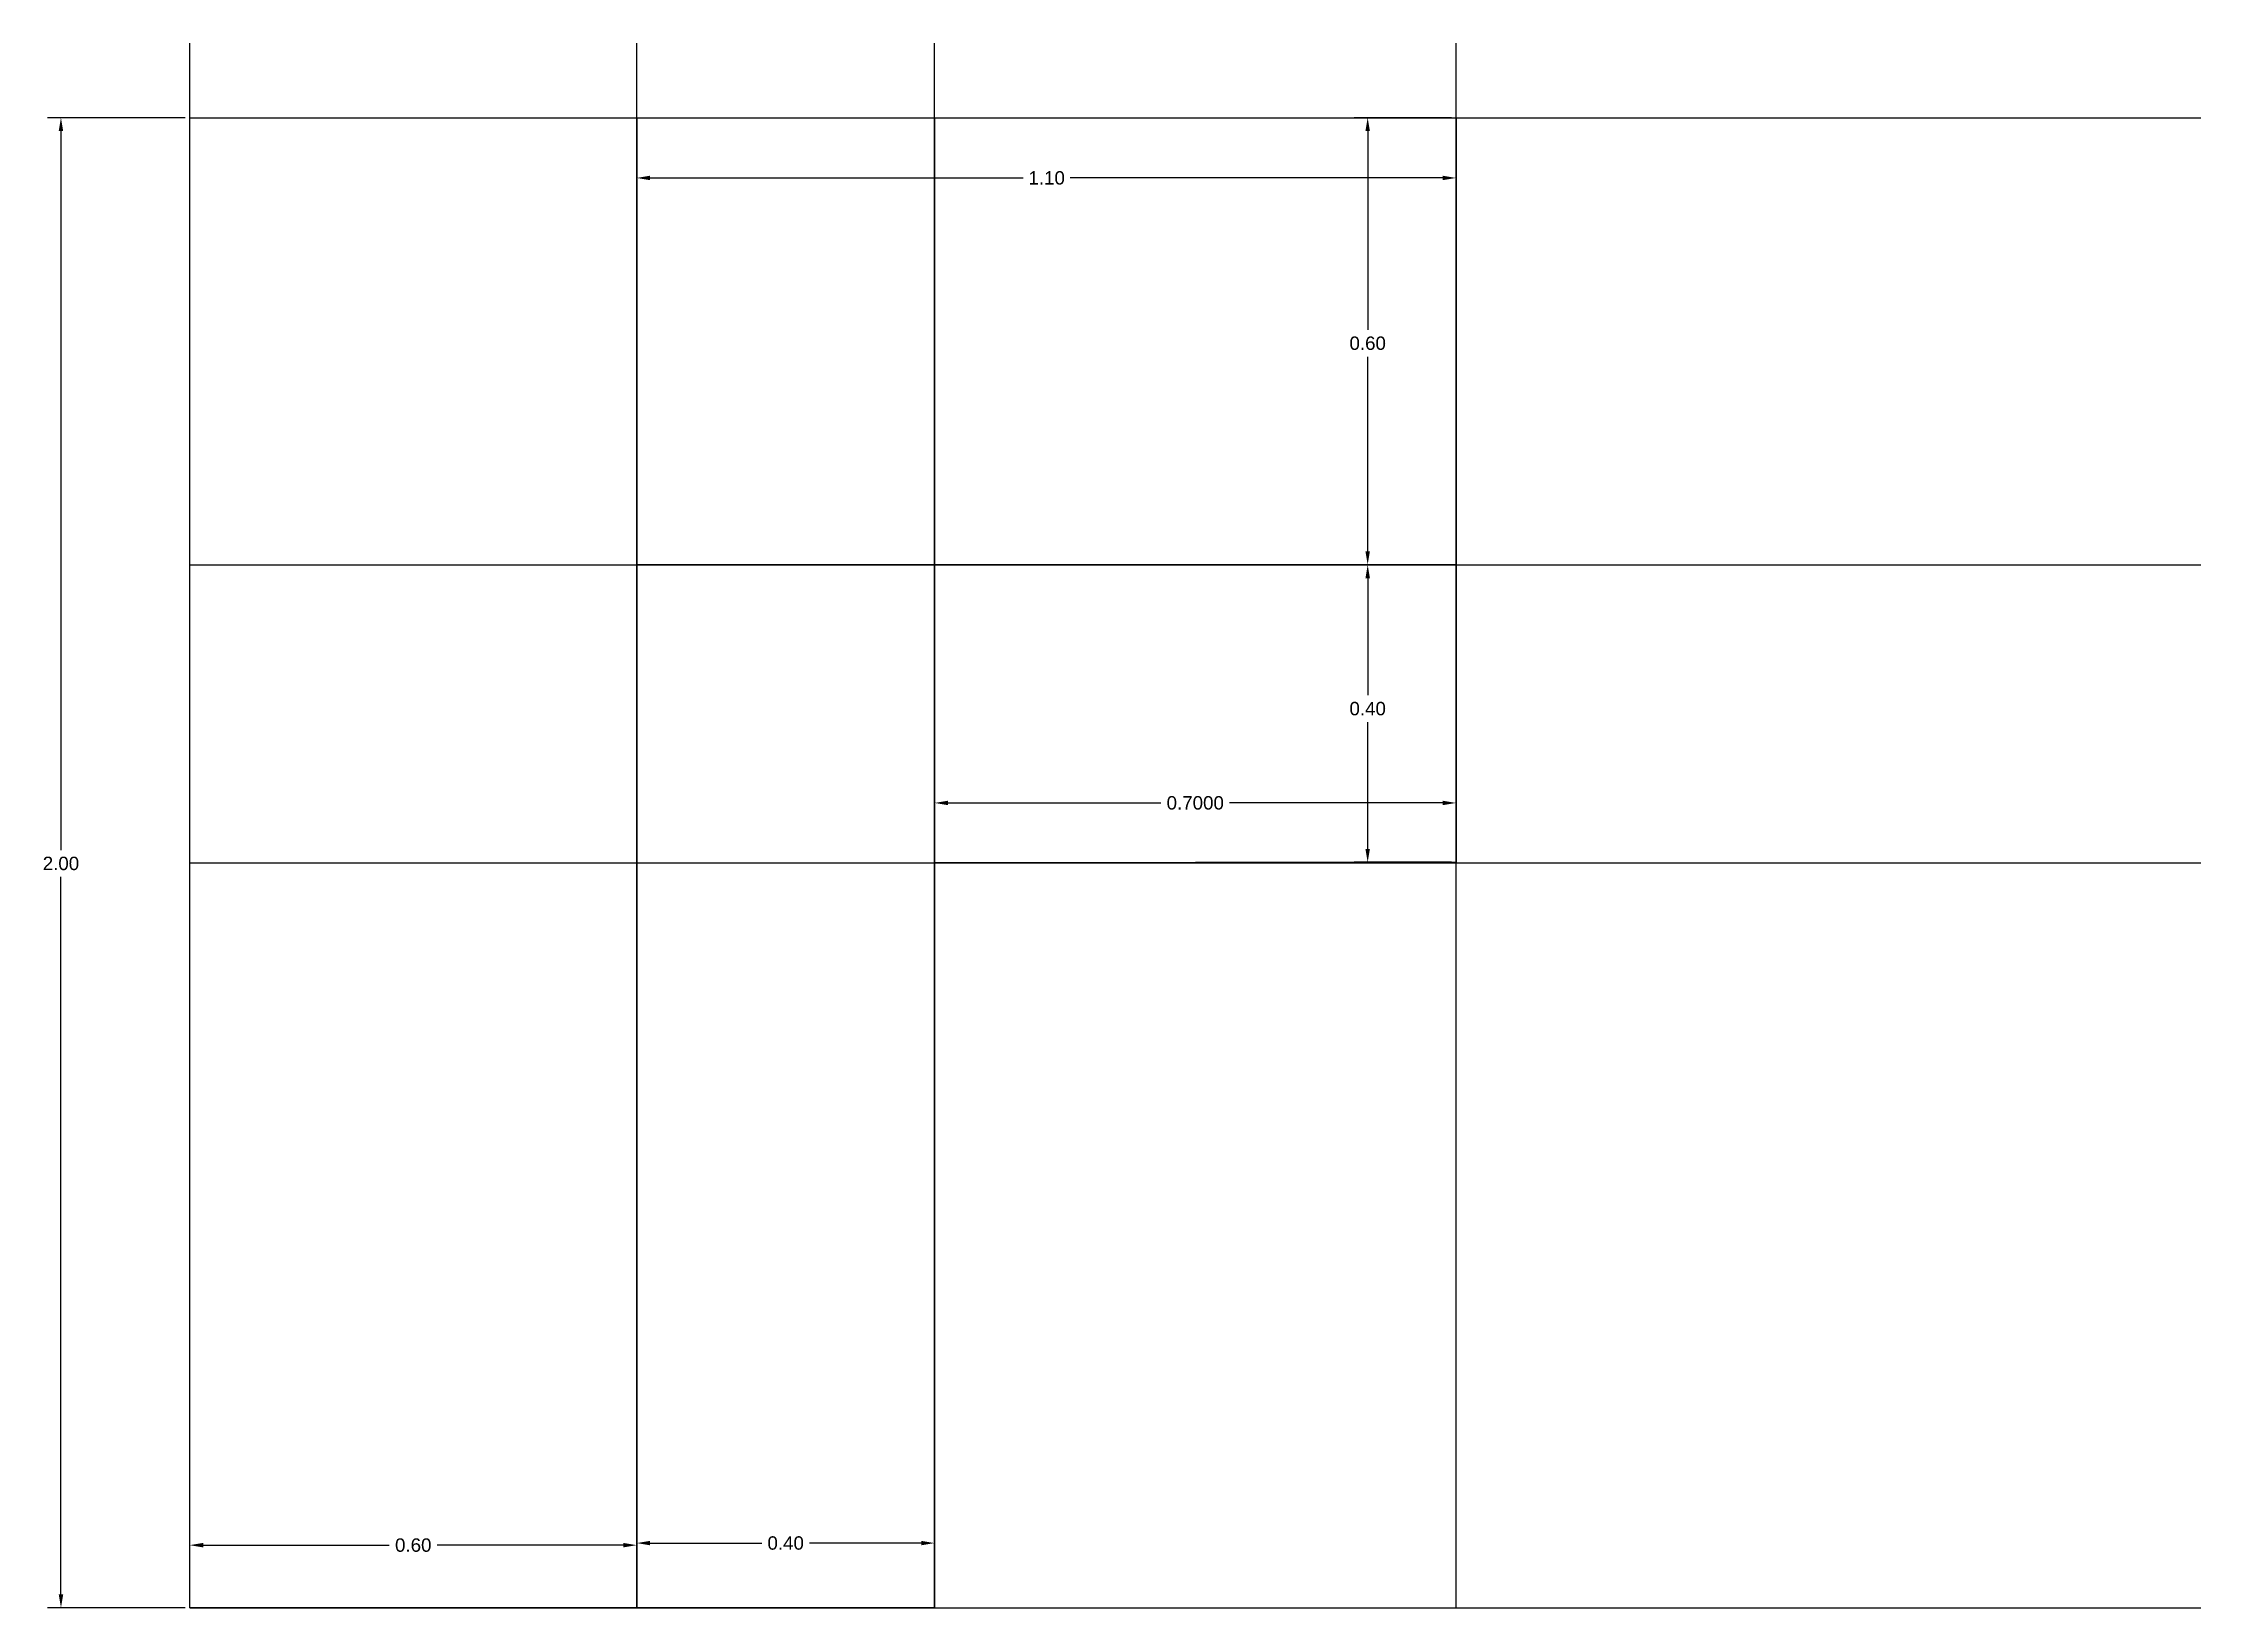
# Model space of a CAD drawing. Header units: inches. Extents: x -0.2 to 2.7, y 0 to 2.1.
import ezdxf

# ---------------------------------------------------------------- set-up
doc = ezdxf.new("R2010")
doc.units = ezdxf.units.IN
doc.header["$MEASUREMENT"] = 0
doc.layers.add('dim', color=13, linetype='Continuous')
doc.layers.add('lines', color=45, linetype='Continuous')
doc.styles.get("Standard").update_dxf_attribs({"font": 'Arial.ttf'})
doc.dimstyles.get("Standard").update_dxf_attribs({"dimtxt": 0.18, "dimasz": 0.18, "dimexe": 0.18, "dimexo": 0.0625, "dimgap": 0.09, "dimtad": 0, "dimtih": 1, "dimtoh": 1, "dimdec": 4, "dimzin": 0, "dimdsep": 46, "dimtxsty": 'Standard', "dimcen": 0.09, "dimadec": 0, "dimazin": 0, "dimtfac": 1, "dimtdec": 4, "dimtofl": 0, "dimtmove": 0, "dimatfit": 3, "dimfxl": 1, "dimtolj": 1, "dimtzin": 0, "dimarcsym": 0})

# ---------------------------------------------------------------- blocks, each defined once
blk = doc.blocks.new('*D2')
at = {"layer": 'Defpoints', "color": 0, "transparency": 16777216}
for p in [(-0.173, 2), (0, 2), (0, 0)]:
    blk.add_point(p, dxfattribs=at)
at = {"layer": 'dim', "color": 0, "lineweight": -2, "transparency": 16777216}
for p, q in [((-0.0063, 2), (-0.191, 2)), ((-0.173, 1.982), (-0.173, 1.0171)), ((-0.173, 0.018), (-0.173, 0.9809)), ((-0.0063, 0), (-0.191, 0))]:
    blk.add_line(p, q, dxfattribs=at)
at = {"layer": 'dim', "color": 0, "transparency": 16777216}
for points in [[(-0.176, 1.982), (-0.17, 1.982), (-0.173, 2)], [(-0.176, 0.018), (-0.17, 0.018), (-0.173, 0)]]:
    blk.add_solid(points, dxfattribs=at)
at = {"layer": 'dim', "color": 0, "transparency": 16777216, "insert": (-0.173, 0.999), "char_height": 0.018, "attachment_point": 5}
blk.add_mtext('\\A1;2.00', dxfattribs=at)
blk = doc.blocks.new('*D4')
at = {"layer": 'Defpoints', "color": 0, "transparency": 16777216}
for p in [(0.6, 1.9999), (1.7, 2), (1.7, 1.9191)]:
    blk.add_point(p, dxfattribs=at)
at = {"layer": 'dim', "color": 0, "lineweight": -2, "transparency": 16777216}
for p, q in [((0.6, 1.9937), (0.6, 1.9011)), ((1.7, 1.9937), (1.7, 1.9011)), ((0.618, 1.9191), (1.119, 1.9191)), ((1.682, 1.9191), (1.1819, 1.9191))]:
    blk.add_line(p, q, dxfattribs=at)
at = {"layer": 'dim', "color": 0, "transparency": 16777216}
for points in [[(0.618, 1.9221), (0.618, 1.9161), (0.6, 1.9191)], [(1.682, 1.9221), (1.682, 1.9161), (1.7, 1.9191)]]:
    blk.add_solid(points, dxfattribs=at)
at = {"layer": 'dim', "color": 0, "transparency": 16777216, "insert": (1.1504, 1.9191), "char_height": 0.018, "attachment_point": 5}
blk.add_mtext('\\A1;1.10', dxfattribs=at)
blk = doc.blocks.new('*D5')
at = {"layer": 'Defpoints', "color": 0, "transparency": 16777216}
for p in [(1.7, 2), (1.5814, 1.4), (1.7, 1.4)]:
    blk.add_point(p, dxfattribs=at)
at = {"layer": 'dim', "color": 0, "lineweight": -2, "transparency": 16777216}
for p, q in [((1.6938, 2), (1.5634, 2)), ((1.5814, 1.982), (1.5814, 1.7153)), ((1.5814, 1.418), (1.5814, 1.679)), ((1.6938, 1.4), (1.5634, 1.4))]:
    blk.add_line(p, q, dxfattribs=at)
at = {"layer": 'dim', "color": 0, "transparency": 16777216}
for points in [[(1.5784, 1.982), (1.5844, 1.982), (1.5814, 2)], [(1.5784, 1.418), (1.5844, 1.418), (1.5814, 1.4)]]:
    blk.add_solid(points, dxfattribs=at)
at = {"layer": 'dim', "color": 0, "transparency": 16777216, "insert": (1.5814, 1.6972), "char_height": 0.018, "attachment_point": 5}
blk.add_mtext('\\A1;0.60', dxfattribs=at)
blk = doc.blocks.new('*D6')
at = {"layer": 'Defpoints', "color": 0, "transparency": 16777216}
for p in [(1.7, 1.3999), (1.5814, 1.0006), (1.7, 1.0006)]:
    blk.add_point(p, dxfattribs=at)
at = {"layer": 'dim', "color": 0, "lineweight": -2, "transparency": 16777216}
for p, q in [((1.6938, 1.3999), (1.5634, 1.3999)), ((1.5814, 1.3819), (1.5814, 1.2249)), ((1.5814, 1.0186), (1.5814, 1.1887)), ((1.6938, 1.0006), (1.5634, 1.0006))]:
    blk.add_line(p, q, dxfattribs=at)
at = {"layer": 'dim', "color": 0, "transparency": 16777216}
for points in [[(1.5784, 1.3819), (1.5844, 1.3819), (1.5814, 1.3999)], [(1.5784, 1.0186), (1.5844, 1.0186), (1.5814, 1.0006)]]:
    blk.add_solid(points, dxfattribs=at)
at = {"layer": 'dim', "color": 0, "transparency": 16777216, "insert": (1.5814, 1.2068), "char_height": 0.018, "attachment_point": 5}
blk.add_mtext('\\A1;0.40', dxfattribs=at)
blk = doc.blocks.new('*D7')
at = {"layer": 'Defpoints', "color": 0, "transparency": 16777216}
for p in [(1, 1.0803), (1, 1), (1.7, 1.0006)]:
    blk.add_point(p, dxfattribs=at)
at = {"layer": 'dim', "color": 0, "lineweight": -2, "transparency": 16777216}
for p, q in [((1, 1.0063), (1, 1.0983)), ((1.018, 1.0803), (1.3037, 1.0803)), ((1.682, 1.0803), (1.3961, 1.0803)), ((1.7, 1.0068), (1.7, 1.0983))]:
    blk.add_line(p, q, dxfattribs=at)
at = {"layer": 'dim', "color": 0, "transparency": 16777216}
for points in [[(1.018, 1.0833), (1.018, 1.0773), (1, 1.0803)], [(1.682, 1.0833), (1.682, 1.0773), (1.7, 1.0803)]]:
    blk.add_solid(points, dxfattribs=at)
at = {"layer": 'dim', "color": 0, "transparency": 16777216, "insert": (1.3499, 1.0803), "char_height": 0.018, "attachment_point": 5}
blk.add_mtext('\\A1;0.7000', dxfattribs=at)
blk = doc.blocks.new('*D8')
at = {"layer": 'Defpoints', "color": 0, "transparency": 16777216}
for p in [(0.6, 0.0869), (0.6, 0), (1, 0)]:
    blk.add_point(p, dxfattribs=at)
at = {"layer": 'dim', "color": 0, "lineweight": -2, "transparency": 16777216}
for p, q in [((0.6, 0.0063), (0.6, 0.1049)), ((1, 0.0063), (1, 0.1049)), ((0.618, 0.0869), (0.7678, 0.0869)), ((0.982, 0.0869), (0.8322, 0.0869))]:
    blk.add_line(p, q, dxfattribs=at)
at = {"layer": 'dim', "color": 0, "transparency": 16777216}
for points in [[(0.618, 0.0899), (0.618, 0.0839), (0.6, 0.0869)], [(0.982, 0.0899), (0.982, 0.0839), (1, 0.0869)]]:
    blk.add_solid(points, dxfattribs=at)
at = {"layer": 'dim', "color": 0, "transparency": 16777216, "insert": (0.8, 0.0869), "char_height": 0.018, "attachment_point": 5}
blk.add_mtext('\\A1;0.40', dxfattribs=at)
blk = doc.blocks.new('*D9')
at = {"layer": 'Defpoints', "color": 0, "transparency": 16777216}
for p in [(0, 0.0841), (0, 0), (0.6, 0)]:
    blk.add_point(p, dxfattribs=at)
at = {"layer": 'dim', "color": 0, "lineweight": -2, "transparency": 16777216}
for p, q in [((0, 0.0063), (0, 0.1021)), ((0.6, 0.0063), (0.6, 0.1021)), ((0.018, 0.0841), (0.2678, 0.0841)), ((0.582, 0.0841), (0.3322, 0.0841))]:
    blk.add_line(p, q, dxfattribs=at)
at = {"layer": 'dim', "color": 0, "transparency": 16777216}
for points in [[(0.018, 0.0871), (0.018, 0.0811), (0, 0.0841)], [(0.582, 0.0871), (0.582, 0.0811), (0.6, 0.0841)]]:
    blk.add_solid(points, dxfattribs=at)
at = {"layer": 'dim', "color": 0, "transparency": 16777216, "insert": (0.3, 0.0841), "char_height": 0.018, "attachment_point": 5}
blk.add_mtext('\\A1;0.60', dxfattribs=at)

msp = doc.modelspace()

# ---------------------------------------------------------------- linework, layer by layer
for points in [[(0, 0), (0, 2), (0.6, 2), (0.6, 0)], [(0.6, 1.99995), (1.7, 2), (1.7, 1.4), (0.6, 1.4)], [(0.6, 0), (0.6, 1.99995), (1, 1.99995), (1, 0)], [(1.7, 1.39995), (1.7, 1.0006), (1, 1), (1, 1.39998)]]:
    msp.add_lwpolyline(points, close=True)
at = {"layer": 'lines'}
for p, q in [((0, 0), (0, 2.1)), ((0.6, 0), (0.6, 2.1)), ((1, 0), (1, 2.1)), ((1.7, 0), (1.7, 2.1)), ((0, 2), (2.69998, 2)), ((0, 1.4), (2.69998, 1.4)), ((0, 1), (2.69998, 1)), ((0, 0), (2.7, 0))]:
    msp.add_line(p, q, dxfattribs=at)

# ---------------------------------------------------------------- dimensions: what is measured, and where the dimension line sits
at = {"layer": 'dim'}
for base, p1, p2, picture, middle, dimtype in [((-0.17303, 2), (0, 0), (0, 2), '*D2', (-0.17303, 0.99897), 161), ((1.58136, 1.4), (1.7, 2), (1.7, 1.4), '*D5', (1.58136, 1.69716), 160), ((1.58136, 1.0006), (1.7, 1.39995), (1.7, 1.0006), '*D6', (1.58136, 1.20678), 160)]:
    dim = msp.add_linear_dim(base=base, p1=p1, p2=p2, angle=90, dimstyle='Standard', override={"dimscale": 0.1, "dimdec": 2}, dxfattribs=at)
    dim.commit()
    dim.dimension.update_dxf_attribs({"geometry": picture, "text_midpoint": middle, "dimtype": dimtype})
for base, p1, p2, override, picture, middle in [((1.7, 1.91914), (0.6, 1.99995), (1.7, 2), {"dimscale": 0.1, "dimdec": 2}, '*D4', (1.15044, 1.91914)), ((1, 1.08035), (1.7, 1.0006), (1, 1), {"dimscale": 0.1}, '*D7', (1.34986, 1.08035))]:
    dim = msp.add_linear_dim(base=base, p1=p1, p2=p2, dimstyle='Standard', override=override, dxfattribs=at)
    dim.commit()
    dim.dimension.update_dxf_attribs({"geometry": picture, "text_midpoint": middle, "dimtype": 160})
for p1, p2, distance, picture, middle in [((0.6, 0), (0, 0), -0.08408, '*D9', (0.3, 0.08408)), ((1, 0), (0.6, 0), -0.08689, '*D8', (0.8, 0.08689))]:
    dim = msp.add_aligned_dim(p1=p1, p2=p2, distance=distance, dimstyle='Standard', override={"dimscale": 0.1, "dimdec": 2}, dxfattribs=at)
    dim.commit()
    dim.dimension.update_dxf_attribs({"geometry": picture, "text_midpoint": middle})

doc.saveas('drawing.dxf')
